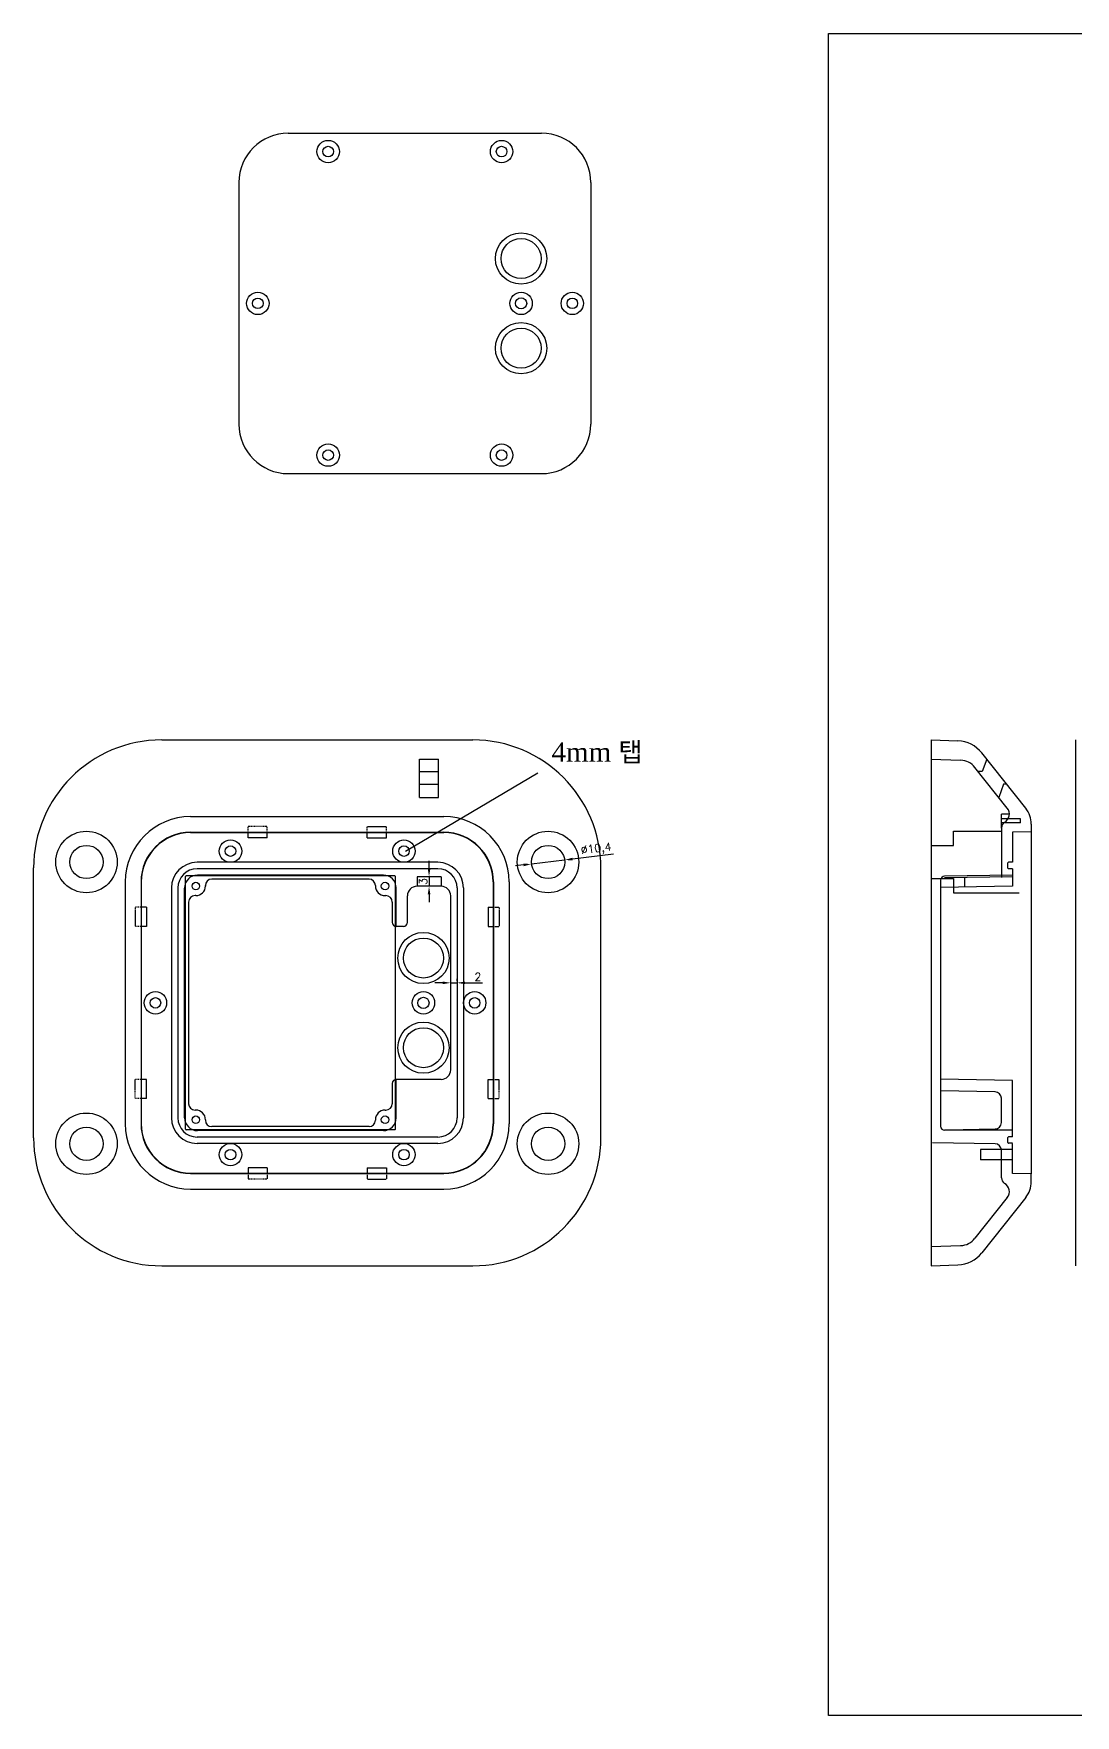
# Model space of a CAD drawing. Extents: x 127 to 1021, y 282 to 807.
# Drawn here: x 127 to 453, y 282 to 807 of the extents above; entities that cross this region are included whole.
import ezdxf

# ---------------------------------------------------------------- set-up
doc = ezdxf.new("R2010")
doc.units = 0
doc.layers.get('0').update_dxf_attribs({"linetype": 'CONTINUOUS'})
doc.layers.get('DEFPOINTS').update_dxf_attribs({"linetype": 'CONTINUOUS'})
doc.styles.get("Standard").update_dxf_attribs({"font": 'txt.shx', "bigfont": 'whgtxt.shx'})
doc.dimstyles.new('ISO-25', dxfattribs={"dimtxt": 2.5, "dimasz": 2.5, "dimexe": 1.25, "dimexo": 0.625, "dimtad": 1, "dimtxsty": 'STANDARD', "dimcen": 2.5, "dimazin": 3, "dimtfac": 1, "dimtmove": 0, "dimatfit": 3})

# ---------------------------------------------------------------- blocks, each defined once
blk = doc.blocks.new('*D8')
at = {"color": 0}
for p, q in [((255.07, 510.78), (252.57, 510.78)), ((257.57, 511.4), (257.57, 512.03)), ((257.57, 510.78), (259.57, 510.78)), ((259.57, 511.4), (259.57, 512.03)), ((262.07, 510.78), (267.49, 510.78))]:
    blk.add_line(p, q, dxfattribs=at)
for points in [[(255.07, 511.19), (255.07, 510.36), (257.57, 510.78)], [(262.07, 511.19), (262.07, 510.36), (259.57, 510.78)]]:
    blk.add_solid(points, dxfattribs=at)
at = {"layer": 'DEFPOINTS', "color": 0}
for p in [(257.57, 510.78), (259.57, 510.78), (259.57, 510.78)]:
    blk.add_point(p, dxfattribs=at)
at = {"color": 0, "insert": (266.03, 512.65), "char_height": 2.5, "attachment_point": 5}
blk.add_mtext('2', dxfattribs=at)
blk = doc.blocks.new('*D9')
at = {"color": 0}
for p, q in [((280.33, 547.6), (277.85, 547.3)), ((282.82, 547.9), (293.14, 549.15)), ((308.45, 550.99), (295.62, 549.45))]:
    blk.add_line(p, q, dxfattribs=at)
for points in [[(280.28, 548.01), (280.38, 547.19), (282.82, 547.9)], [(295.57, 549.86), (295.67, 549.03), (293.14, 549.15)]]:
    blk.add_solid(points, dxfattribs=at)
at = {"layer": 'DEFPOINTS', "color": 0}
for p in [(282.82, 547.9), (293.14, 549.15)]:
    blk.add_point(p, dxfattribs=at)
at = {"color": 0, "insert": (303.03, 552.44), "char_height": 2.5, "attachment_point": 5, "rotation": 6.8838}
blk.add_mtext('∅10,4', dxfattribs=at)
blk = doc.blocks.new('*D10')
at = {"color": 0}
for p, q in [((250.81, 546.43), (250.81, 548.93)), ((250.19, 543.93), (249.56, 543.93)), ((250.81, 543.93), (250.81, 540.93)), ((250.19, 540.93), (249.56, 540.93)), ((250.81, 538.43), (250.81, 535.93))]:
    blk.add_line(p, q, dxfattribs=at)
for points in [[(250.4, 546.43), (251.23, 546.43), (250.81, 543.93)], [(250.4, 538.43), (251.23, 538.43), (250.81, 540.93)]]:
    blk.add_solid(points, dxfattribs=at)
at = {"layer": 'DEFPOINTS', "color": 0}
for p in [(250.81, 543.93), (250.81, 540.93), (250.81, 540.93)]:
    blk.add_point(p, dxfattribs=at)
at = {"color": 0, "insert": (248.94, 542.43), "char_height": 2.5, "attachment_point": 5, "rotation": 90}
blk.add_mtext('3', dxfattribs=at)

msp = doc.modelspace()

# ---------------------------------------------------------------- linework, layer by layer
at = {"color": 3}
for p, q in [((206.842, 776.182), (285.938, 776.182)), ((206.842, 776.182), (285.938, 776.182)), ((191.442, 760.782), (191.442, 685.242)), ((301.338, 760.782), (301.338, 685.242)), ((206.842, 669.842), (285.938, 669.842)), ((176.343, 557.694), (255.439, 557.694)), ((253.569, 548.424), (178.343, 548.424)), ((253.569, 546.424), (178.343, 546.424)), ((433.11, 548.424), (431.81, 548.424)), ((433.11, 546.424), (431.81, 546.424)), ((160.943, 542.294), (160.943, 466.754)), ((270.839, 542.294), (270.839, 466.754)), ((170.343, 540.424), (170.343, 468.624)), ((172.343, 540.424), (172.343, 468.624)), ((259.569, 540.424), (259.569, 468.624)), ((261.569, 540.424), (261.569, 468.624)), ((253.569, 462.624), (178.343, 462.624)), ((433.11, 462.674), (431.81, 462.674)), ((253.569, 460.624), (178.343, 460.624)), ((433.11, 460.674), (431.81, 460.674)), ((176.343, 451.354), (255.439, 451.354))]:
    msp.add_line(p, q, dxfattribs=at)
for p, q in [((167.303, 586.654), (264.479, 586.654)), ((407.61, 586.654), (407.61, 422.394)), ((407.61, 586.654), (416.011, 586.36)), ((452.698, 586.654), (452.698, 422.394)), ((247.813, 568.694), (247.813, 580.657)), ((247.813, 580.657), (253.813, 580.657)), ((253.813, 568.694), (253.813, 580.657)), ((407.61, 580.651), (416.847, 580.329)), ((431.426, 565.342), (421.338, 578.061)), ((437.178, 565.333), (423.497, 582.581)), ((243.481, 551.924), (284.838, 576.351)), ((247.813, 576.797), (253.813, 576.797)), ((247.813, 572.797), (253.813, 572.797)), ((247.813, 568.694), (253.813, 568.694)), ((176.343, 562.694), (255.439, 562.694)), ((176.343, 557.794), (255.439, 557.794)), ((194.301, 559.293), (194.301, 559.486)), ((194.301, 558.953), (194.301, 559.145)), ((194.301, 558.636), (194.301, 558.829)), ((194.301, 558.333), (194.301, 558.526)), ((194.301, 556.094), (194.301, 558.094)), ((194.534, 559.592), (194.354, 559.592)), ((194.855, 559.592), (194.676, 559.592)), ((195.177, 559.592), (194.998, 559.592)), ((195.481, 559.592), (195.302, 559.592)), ((195.803, 559.592), (195.624, 559.592)), ((196.125, 559.592), (195.946, 559.592)), ((196.417, 559.592), (196.238, 559.592)), ((196.739, 559.592), (196.56, 559.592)), ((197.061, 559.592), (196.882, 559.592)), ((197.365, 559.592), (197.186, 559.592)), ((197.687, 559.592), (197.508, 559.592)), ((198.009, 559.592), (197.829, 559.592)), ((198.301, 559.592), (198.122, 559.592)), ((198.632, 559.592), (198.453, 559.592)), ((198.954, 559.592), (198.774, 559.592)), ((199.258, 559.592), (199.079, 559.592)), ((199.58, 559.592), (199.4, 559.592)), ((199.901, 559.592), (199.722, 559.592)), ((200.194, 559.592), (200.015, 559.592)), ((200.301, 559.293), (200.301, 559.486)), ((200.301, 558.953), (200.301, 559.145)), ((200.301, 558.636), (200.301, 558.829)), ((200.301, 558.333), (200.301, 558.526)), ((200.301, 556.094), (200.301, 558.094)), ((231.481, 559.293), (231.481, 559.486)), ((231.481, 558.953), (231.481, 559.145)), ((231.481, 558.636), (231.481, 558.829)), ((231.481, 558.333), (231.481, 558.526)), ((231.481, 556.094), (231.481, 558.094)), ((231.588, 559.592), (231.768, 559.592)), ((231.881, 559.592), (232.06, 559.592)), ((232.203, 559.592), (232.382, 559.592)), ((232.524, 559.592), (232.704, 559.592)), ((232.829, 559.592), (233.008, 559.592)), ((233.15, 559.592), (233.33, 559.592)), ((233.481, 559.592), (233.66, 559.592)), ((233.774, 559.592), (233.953, 559.592)), ((234.095, 559.592), (234.275, 559.592)), ((234.417, 559.592), (234.596, 559.592)), ((234.721, 559.592), (234.901, 559.592)), ((235.043, 559.592), (235.222, 559.592)), ((235.365, 559.592), (235.544, 559.592)), ((235.657, 559.592), (235.837, 559.592)), ((235.979, 559.592), (236.159, 559.592)), ((236.301, 559.592), (236.48, 559.592)), ((236.605, 559.592), (236.784, 559.592)), ((236.927, 559.592), (237.106, 559.592)), ((237.249, 559.592), (237.428, 559.592)), ((237.481, 559.293), (237.481, 559.486)), ((237.481, 558.953), (237.481, 559.145)), ((237.481, 558.636), (237.481, 558.829)), ((237.481, 558.333), (237.481, 558.526)), ((237.481, 556.094), (237.481, 558.094)), ((429.66, 559.614), (429.61, 559.614)), ((438.91, 557.895), (433.11, 557.794)), ((433.11, 557.794), (433.11, 548.424)), ((438.91, 560.361), (438.91, 557.895)), ((438.91, 557.895), (438.91, 451.152)), ((200.301, 556.094), (194.301, 556.094)), ((231.481, 556.094), (237.481, 556.094)), ((127.303, 462.394), (127.303, 546.654)), ((304.479, 462.394), (304.479, 546.654)), ((431.61, 546.624), (431.61, 548.224)), ((433.11, 546.424), (433.11, 540.929)), ((155.943, 542.294), (155.943, 466.754)), ((160.843, 542.294), (160.843, 466.754)), ((236.558, 544.429), (178.469, 544.429)), ((180.963, 541.024), (180.963, 541.174)), ((180.963, 541.174), (180.963, 541.024)), ((180.963, 541.174), (180.963, 541.024)), ((232.063, 543.174), (182.963, 543.174)), ((234.063, 541.174), (234.063, 541.024)), ((270.939, 542.294), (270.939, 466.754)), ((275.839, 542.294), (275.839, 466.754)), ((410.61, 542.807), (410.61, 465.974)), ((433.11, 544.429), (411.838, 544.057)), ((433.11, 543.929), (411.838, 543.557)), ((174.469, 468.619), (174.469, 540.389)), ((175.713, 536.024), (175.713, 473.024)), ((177.963, 538.024), (177.713, 538.024)), ((237.063, 538.024), (237.313, 538.024)), ((239.313, 536.024), (239.313, 529.674)), ((240.558, 528.434), (240.558, 540.389)), ((244.058, 529.674), (244.058, 537.929)), ((257.569, 483.624), (257.569, 537.929)), ((433.11, 540.929), (410.61, 540.536)), ((159.045, 534.316), (159.045, 534.137)), ((159.045, 534.024), (159.045, 533.845)), ((159.045, 533.702), (159.045, 533.523)), ((159.045, 533.38), (159.045, 533.201)), ((159.045, 533.076), (159.045, 532.897)), ((159.045, 532.754), (159.045, 532.575)), ((159.045, 532.424), (159.045, 532.244)), ((159.045, 532.131), (159.045, 531.952)), ((159.045, 531.809), (159.045, 531.63)), ((159.045, 531.488), (159.045, 531.308)), ((159.045, 531.183), (159.045, 531.004)), ((159.045, 530.862), (159.045, 530.682)), ((159.045, 530.54), (159.045, 530.361)), ((159.344, 534.424), (159.151, 534.424)), ((159.684, 534.424), (159.492, 534.424)), ((160.001, 534.424), (159.808, 534.424)), ((160.304, 534.424), (160.111, 534.424)), ((162.543, 534.424), (160.543, 534.424)), ((162.543, 534.424), (162.543, 528.424)), ((269.239, 534.424), (269.239, 528.424)), ((269.239, 534.424), (271.239, 534.424)), ((271.478, 534.424), (271.671, 534.424)), ((271.782, 534.424), (271.974, 534.424)), ((272.098, 534.424), (272.291, 534.424)), ((272.438, 534.424), (272.631, 534.424)), ((272.738, 534.316), (272.738, 534.137)), ((272.738, 534.024), (272.738, 533.845)), ((272.738, 533.702), (272.738, 533.523)), ((272.738, 533.38), (272.738, 533.201)), ((272.738, 533.076), (272.738, 532.897)), ((272.738, 532.754), (272.738, 532.575)), ((272.738, 532.424), (272.738, 532.244)), ((272.738, 532.131), (272.738, 531.952)), ((272.738, 531.809), (272.738, 531.63)), ((272.738, 531.488), (272.738, 531.308)), ((272.738, 531.183), (272.738, 531.004)), ((272.738, 530.862), (272.738, 530.682)), ((272.738, 530.54), (272.738, 530.361)), ((159.045, 530.247), (159.045, 530.068)), ((159.045, 529.926), (159.045, 529.746)), ((159.045, 529.604), (159.045, 529.425)), ((159.045, 529.3), (159.045, 529.12)), ((159.045, 528.978), (159.045, 528.799)), ((159.045, 528.656), (159.045, 528.477)), ((159.344, 528.424), (159.151, 528.424)), ((159.684, 528.424), (159.492, 528.424)), ((160.001, 528.424), (159.808, 528.424)), ((160.304, 528.424), (160.111, 528.424)), ((162.543, 528.424), (160.543, 528.424)), ((269.239, 528.424), (271.239, 528.424)), ((271.478, 528.424), (271.671, 528.424)), ((271.782, 528.424), (271.974, 528.424)), ((272.098, 528.424), (272.291, 528.424)), ((272.438, 528.424), (272.631, 528.424)), ((272.738, 530.247), (272.738, 530.068)), ((272.738, 529.926), (272.738, 529.746)), ((272.738, 529.604), (272.738, 529.425)), ((272.738, 529.3), (272.738, 529.12)), ((272.738, 528.978), (272.738, 528.799)), ((272.738, 528.656), (272.738, 528.477)), ((159.045, 480.391), (159.045, 480.57)), ((159.045, 480.069), (159.045, 480.249)), ((159.045, 479.748), (159.045, 479.927)), ((159.045, 479.443), (159.045, 479.623)), ((159.045, 479.122), (159.045, 479.301)), ((159.045, 478.8), (159.045, 478.979)), ((159.045, 478.507), (159.045, 478.687)), ((159.045, 478.186), (159.045, 478.365)), ((159.045, 477.864), (159.045, 478.043)), ((159.344, 480.624), (159.151, 480.624)), ((159.684, 480.624), (159.492, 480.624)), ((160.001, 480.624), (159.808, 480.624)), ((160.304, 480.624), (160.111, 480.624)), ((162.543, 480.624), (160.543, 480.624)), ((162.543, 474.624), (162.543, 480.624)), ((239.313, 479.374), (239.313, 473.024)), ((240.558, 468.619), (240.558, 480.614)), ((269.239, 474.624), (269.239, 480.624)), ((269.239, 480.624), (271.239, 480.624)), ((271.478, 480.624), (271.671, 480.624)), ((271.782, 480.624), (271.974, 480.624)), ((272.098, 480.624), (272.291, 480.624)), ((272.438, 480.624), (272.631, 480.624)), ((272.738, 480.391), (272.738, 480.57)), ((272.738, 480.069), (272.738, 480.249)), ((272.738, 479.748), (272.738, 479.927)), ((272.738, 479.443), (272.738, 479.623)), ((272.738, 479.122), (272.738, 479.301)), ((272.738, 478.8), (272.738, 478.979)), ((272.738, 478.507), (272.738, 478.687)), ((272.738, 478.186), (272.738, 478.365)), ((272.738, 477.864), (272.738, 478.043)), ((433.11, 480.324), (410.61, 480.716)), ((433.11, 464.724), (433.11, 480.324)), ((159.045, 477.56), (159.045, 477.739)), ((159.045, 477.238), (159.045, 477.417)), ((159.045, 476.916), (159.045, 477.095)), ((159.045, 476.624), (159.045, 476.803)), ((159.045, 476.293), (159.045, 476.472)), ((159.045, 475.971), (159.045, 476.15)), ((159.045, 475.667), (159.045, 475.846)), ((159.045, 475.345), (159.045, 475.524)), ((159.045, 475.023), (159.045, 475.203)), ((159.045, 474.731), (159.045, 474.91)), ((159.344, 474.624), (159.151, 474.624)), ((159.684, 474.624), (159.492, 474.624)), ((160.001, 474.624), (159.808, 474.624)), ((160.304, 474.624), (160.111, 474.624)), ((162.543, 474.624), (160.543, 474.624)), ((269.239, 474.624), (271.239, 474.624)), ((271.478, 474.624), (271.671, 474.624)), ((271.782, 474.624), (271.974, 474.624)), ((272.098, 474.624), (272.291, 474.624)), ((272.438, 474.624), (272.631, 474.624)), ((272.738, 477.56), (272.738, 477.739)), ((272.738, 477.238), (272.738, 477.417)), ((272.738, 476.916), (272.738, 477.095)), ((272.738, 476.624), (272.738, 476.803)), ((272.738, 476.293), (272.738, 476.472)), ((272.738, 475.971), (272.738, 476.15)), ((272.738, 475.667), (272.738, 475.846)), ((272.738, 475.345), (272.738, 475.524)), ((272.738, 475.023), (272.738, 475.203)), ((272.738, 474.731), (272.738, 474.91)), ((177.963, 471.024), (177.713, 471.024)), ((180.963, 468.024), (180.963, 467.874)), ((234.063, 468.024), (234.063, 467.874)), ((237.063, 471.024), (237.313, 471.024)), ((236.558, 464.619), (178.469, 464.619)), ((232.063, 465.874), (182.963, 465.874)), ((433.11, 464.724), (411.86, 464.724)), ((431.61, 460.874), (431.61, 462.474)), ((433.11, 462.674), (433.11, 464.724)), ((433.11, 451.254), (433.11, 460.624)), ((200.301, 452.954), (194.301, 452.954)), ((194.301, 452.954), (194.301, 450.954)), ((200.301, 452.954), (200.301, 450.954)), ((231.481, 452.954), (237.481, 452.954)), ((231.481, 452.954), (231.481, 450.954)), ((237.481, 452.954), (237.481, 450.954)), ((176.343, 451.254), (255.439, 451.254)), ((194.301, 450.714), (194.301, 450.522)), ((194.301, 450.411), (194.301, 450.218)), ((194.301, 450.095), (194.301, 449.902)), ((194.301, 449.754), (194.301, 449.561)), ((194.534, 449.455), (194.354, 449.455)), ((194.855, 449.455), (194.676, 449.455)), ((195.177, 449.455), (194.998, 449.455)), ((195.481, 449.455), (195.302, 449.455)), ((195.803, 449.455), (195.624, 449.455)), ((196.125, 449.455), (195.946, 449.455)), ((196.417, 449.455), (196.238, 449.455)), ((196.739, 449.455), (196.56, 449.455)), ((197.061, 449.455), (196.882, 449.455)), ((197.365, 449.455), (197.186, 449.455)), ((197.687, 449.455), (197.508, 449.455)), ((198.009, 449.455), (197.829, 449.455)), ((198.301, 449.455), (198.122, 449.455)), ((198.632, 449.455), (198.453, 449.455)), ((198.954, 449.455), (198.774, 449.455)), ((199.258, 449.455), (199.079, 449.455)), ((199.58, 449.455), (199.4, 449.455)), ((199.901, 449.455), (199.722, 449.455)), ((200.194, 449.455), (200.015, 449.455)), ((200.301, 450.714), (200.301, 450.522)), ((200.301, 450.411), (200.301, 450.218)), ((200.301, 450.095), (200.301, 449.902)), ((200.301, 449.754), (200.301, 449.561)), ((231.481, 450.714), (231.481, 450.522)), ((231.481, 450.411), (231.481, 450.218)), ((231.481, 450.095), (231.481, 449.902)), ((231.481, 449.754), (231.481, 449.561)), ((231.588, 449.455), (231.768, 449.455)), ((231.881, 449.455), (232.06, 449.455)), ((232.203, 449.455), (232.382, 449.455)), ((232.524, 449.455), (232.704, 449.455)), ((232.829, 449.455), (233.008, 449.455)), ((233.15, 449.455), (233.33, 449.455)), ((233.481, 449.455), (233.66, 449.455)), ((233.774, 449.455), (233.953, 449.455)), ((234.095, 449.455), (234.275, 449.455)), ((234.417, 449.455), (234.596, 449.455)), ((234.721, 449.455), (234.901, 449.455)), ((235.043, 449.455), (235.222, 449.455)), ((235.365, 449.455), (235.544, 449.455)), ((235.657, 449.455), (235.837, 449.455)), ((235.979, 449.455), (236.159, 449.455)), ((236.301, 449.455), (236.48, 449.455)), ((236.605, 449.455), (236.784, 449.455)), ((236.927, 449.455), (237.106, 449.455)), ((237.249, 449.455), (237.428, 449.455)), ((237.481, 450.714), (237.481, 450.522)), ((237.481, 450.411), (237.481, 450.218)), ((237.481, 450.095), (237.481, 449.902)), ((237.481, 449.754), (237.481, 449.561)), ((438.91, 451.152), (433.11, 451.254)), ((438.91, 448.686), (438.91, 451.152)), ((176.343, 446.354), (255.439, 446.354)), ((431.426, 443.705), (421.338, 430.986)), ((437.178, 443.714), (423.497, 426.466)), ((407.61, 428.396), (416.847, 428.719)), ((167.303, 422.394), (264.479, 422.394)), ((407.61, 422.394), (416.011, 422.687))]:
    msp.add_line(p, q)
at = {"color": 2}
for p, q in [((425.022, 580.657), (423.617, 576.797)), ((423.617, 576.797), (422.341, 576.797)), ((430.262, 572.797), (428.768, 568.694)), ((431.257, 572.797), (430.262, 572.797)), ((432.076, 563.474), (429.61, 563.474)), ((429.61, 559.067), (429.61, 563.474)), ((435.61, 561.974), (429.61, 561.974)), ((435.61, 560.794), (429.61, 560.794)), ((435.61, 560.794), (435.61, 561.974)), ((254.569, 543.929), (247.058, 543.929)), ((247.058, 543.929), (247.058, 540.929)), ((254.569, 543.929), (254.569, 540.929)), ((418.11, 543.667), (418.11, 540.667)), ((254.569, 540.929), (247.058, 540.929))]:
    msp.add_line(p, q, dxfattribs=at)
at = {"color": 5}
for p, q in [((414.61, 553.724), (414.61, 558.124)), ((414.61, 558.124), (429.61, 558.124)), ((429.61, 559.067), (429.61, 543.641)), ((407.61, 553.724), (414.61, 553.724)), ((407.61, 543.324), (414.61, 543.324)), ((414.61, 543.324), (414.61, 538.924)), ((414.61, 538.924), (435.11, 538.924)), ((427.645, 476.709), (410.61, 477.006)), ((429.61, 467.133), (429.61, 474.709)), ((412.61, 464.871), (427.645, 465.133)), ((427.645, 460.508), (408.11, 460.849)), ((429.61, 449.88), (429.61, 458.509))]:
    msp.add_line(p, q, dxfattribs=at)
at = {"color": 1}
for p, q in [((174.709, 465.074), (174.709, 543.974)), ((240.118, 544.174), (174.909, 544.174)), ((240.318, 465.074), (240.318, 543.974)), ((240.118, 464.874), (174.909, 464.874)), ((433.11, 458.774), (423.11, 458.774)), ((423.11, 458.774), (423.11, 455.474)), ((433.11, 455.474), (423.11, 455.474))]:
    msp.add_line(p, q, dxfattribs=at)
at = {"color": 6}
for p, q in [((242.808, 528.424), (240.563, 528.424)), ((254.569, 480.624), (240.563, 480.624))]:
    msp.add_line(p, q, dxfattribs=at)
msp.add_lwpolyline([(375.613, 807.26), (1021.054, 807.26), (1021.054, 281.98), (375.613, 281.98)], close=True)
at = {"color": 5}
for centre, radius in [((219.3, 770.412), 3.5), ((273.48, 770.412), 3.5), ((279.562, 737.012), 8), ((279.562, 737.012), 6.25), ((197.342, 723.012), 3.5), ((295.568, 723.012), 3.5), ((279.562, 709.012), 8), ((279.562, 709.012), 6.25), ((219.3, 675.612), 3.5), ((273.48, 675.612), 3.5), ((143.803, 548.524), 9.6), ((287.979, 548.524), 9.6), ((143.803, 548.524), 5.2), ((188.801, 551.924), 3.5), ((242.981, 551.924), 3.5), ((287.979, 548.524), 5.2), ((249.063, 518.524), 8), ((249.063, 518.524), 6.25), ((165.343, 504.524), 3.5), ((265.069, 504.524), 3.5), ((249.063, 490.524), 8), ((249.063, 490.524), 6.25), ((143.803, 460.524), 9.6), ((287.979, 460.524), 9.6), ((143.803, 460.524), 5.2), ((287.979, 460.524), 5.2), ((188.801, 457.124), 3.5), ((242.981, 457.124), 3.5)]:
    msp.add_circle(centre, radius, dxfattribs=at)
at = {"color": 1}
for centre, radius in [((219.3, 770.412), 1.65), ((273.48, 770.412), 1.65), ((197.342, 723.012), 1.65), ((279.562, 723.012), 1.75), ((295.568, 723.012), 1.65), ((219.3, 675.612), 1.65), ((273.48, 675.612), 1.65), ((188.801, 551.924), 1.65), ((242.981, 551.924), 1.65), ((177.963, 541.024), 1.18), ((237.063, 541.024), 1.18), ((165.343, 504.524), 1.65), ((265.069, 504.524), 1.65), ((177.963, 468.024), 1.18), ((237.063, 468.024), 1.18), ((188.801, 457.124), 1.65), ((242.981, 457.124), 1.65)]:
    msp.add_circle(centre, radius, dxfattribs=at)
at = {"color": 3}
for centre, radius in [((279.562, 723.012), 3.5), ((249.063, 504.524), 3.5), ((249.063, 504.524), 1.75)]:
    msp.add_circle(centre, radius, dxfattribs=at)
for centre, radius, start, end in [((206.842, 760.782), 15.4, 90, 180), ((285.938, 760.782), 15.4, 0, 90), ((206.842, 685.242), 15.4, 180, 270), ((285.938, 685.242), 15.4, 270, 0), ((176.343, 542.294), 15.4, 90, 180), ((255.439, 542.294), 15.4, 0, 90), ((178.343, 540.424), 8, 90, 180), ((178.343, 540.424), 6, 90, 180), ((253.569, 540.424), 8, 360, 90), ((253.569, 540.424), 6, 360, 90), ((178.343, 468.624), 8, 180, 270), ((178.343, 468.624), 6, 180, 270), ((253.569, 468.624), 6, 270, 360), ((253.569, 468.624), 8, 270, 360), ((176.343, 466.754), 15.4, 180, 270), ((255.439, 466.754), 15.4, 270, 0)]:
    msp.add_arc(centre, radius, start, end, dxfattribs=at)
for centre, radius, start, end in [((167.303, 546.654), 40, 90, 180), ((264.479, 546.654), 40, 360, 90), ((415.662, 576.366), 10, 38.42176, 88), ((416.637, 574.332), 6, 38.42176, 88), ((176.343, 542.294), 20.4, 90, 180), ((255.439, 542.294), 20.4, 0, 90), ((429.076, 563.478), 3, 300.44698, 38.42176), ((430.91, 560.361), 8, 360, 38.42176), ((176.343, 542.294), 15.5, 90, 180), ((255.439, 542.294), 15.5, 0, 90), ((431.61, 559.167), 2, 120.44698, 180), ((431.81, 548.224), 0.2, 90, 180), ((431.81, 546.624), 0.2, 180, 270), ((178.469, 540.429), 4, 90, 180), ((182.963, 541.174), 2, 90, 180), ((232.063, 541.174), 2, 0, 90), ((236.558, 540.429), 4, 0, 90), ((411.86, 542.807), 1.25, 91, 180), ((177.713, 536.024), 2, 90, 180), ((177.963, 541.024), 3, 270, 0), ((237.063, 541.024), 3, 180, 270), ((237.313, 536.024), 2, 360, 90), ((247.058, 537.929), 3, 90, 180), ((254.569, 537.929), 3, 0, 90), ((240.563, 529.674), 1.25, 180, 270), ((242.808, 529.674), 1.25, 270, 0), ((254.569, 483.624), 3, 270, 0), ((240.563, 479.374), 1.25, 90, 180), ((177.713, 473.024), 2, 180, 270), ((237.313, 473.024), 2, 270, 0), ((178.469, 468.619), 4, 180, 270), ((177.963, 468.024), 3, 0, 90), ((182.963, 467.874), 2, 180, 270), ((232.063, 467.874), 2, 270, 0), ((237.063, 468.024), 3, 90, 180), ((236.558, 468.619), 4, 270, 0), ((167.303, 462.394), 40, 180, 270), ((176.343, 466.754), 20.4, 180, 270), ((176.343, 466.754), 15.5, 180, 270), ((255.439, 466.754), 15.5, 270, 0), ((255.439, 466.754), 20.4, 270, 0), ((264.479, 462.394), 40, 270, 360), ((411.86, 465.974), 1.25, 180, 270), ((431.81, 462.474), 0.2, 90, 180), ((431.81, 460.874), 0.2, 180, 270), ((431.61, 449.88), 2, 180, 239.55302), ((429.076, 445.569), 3, 321.57824, 59.55302), ((430.91, 448.686), 8, 321.57824, 0), ((416.637, 434.715), 6, 272, 321.57824), ((415.662, 432.681), 10, 272, 321.57824)]:
    msp.add_arc(centre, radius, start, end)
at = {"color": 1}
for centre, start, end in [((174.909, 543.974), 90, 180), ((240.118, 543.974), 0, 90), ((174.909, 465.074), 180, 270), ((240.118, 465.074), 270, 0)]:
    msp.add_arc(centre, 0.2, start, end, dxfattribs=at)
at = {"color": 5}
for centre, start, end in [((427.61, 474.709), 0, 89), ((427.61, 467.133), 271, 0), ((427.61, 458.509), 0, 89)]:
    msp.add_arc(centre, 2, start, end, dxfattribs=at)

# ---------------------------------------------------------------- texts
at = {"insert": (289.082, 585.869), "char_height": 6, "attachment_point": 1}
msp.add_mtext('{\\fBatang|b0|i0|c129|p18;4mm 탭}', dxfattribs=at)

# ---------------------------------------------------------------- dimensions: what is measured, and where the dimension line sits
dim = msp.add_diameter_dim_2p(p1=(282.816, 547.9), p2=(293.142, 549.147), dimstyle='ISO-25')
dim.commit()
dim.dimension.update_dxf_attribs({"geometry": '*D9', "text_midpoint": (303.027, 552.439)})
dim = msp.add_linear_dim(base=(250.813, 540.929), p1=(250.813, 543.929), p2=(250.813, 540.929), angle=90, dimstyle='ISO-25')
dim.commit()
dim.dimension.update_dxf_attribs({"geometry": '*D10', "text_midpoint": (248.938, 542.429)})
dim = msp.add_linear_dim(base=(259.569, 510.776), p1=(257.569, 510.776), p2=(259.569, 510.776), dimstyle='ISO-25')
dim.commit()
dim.dimension.update_dxf_attribs({"geometry": '*D8', "text_midpoint": (266.027, 512.651)})

doc.saveas('drawing.dxf')
